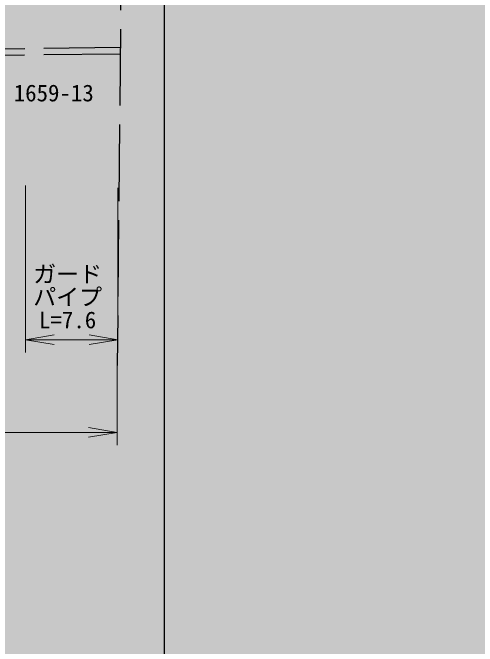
# Model space of a CAD drawing. Units: millimetres, scale not verified. Extents: x -55602354 to 84056675, y -218924267 to 380000.
# Drawn here: x 567076 to 603555, y 218052 to 267833 of the extents above; entities that cross this region are included whole.
import ezdxf
from ezdxf.enums import TextEntityAlignment as Align

# ---------------------------------------------------------------- set-up
doc = ezdxf.new("R2010")
doc.units = ezdxf.units.MM
doc.header["$LTSCALE"] = 1000
doc.linetypes.add('DASHED', pattern=[7.5, 6, -1.5])
for name, color, linetype, lineweight in [('M-BGD', 7, 'Continuous', 25), ('M-STR-HTXT', 7, 'Continuous', 13), ('M-STR-STRC', 7, 'Continuous', 25), ('M-TTL-BAND', 7, 'Continuous', 25)]:
    doc.layers.add(name, color=color, linetype=linetype, lineweight=lineweight)
doc.layers.add('M-BMK-HTXT', color=7, linetype='Continuous')
doc.styles.add('ＭＳ ゴシック', font='')
doc.styles.get('ＭＳ ゴシック').set_extended_font_data('MS Gothic')

# ---------------------------------------------------------------- blocks, each defined once
blk = doc.blocks.new('open_arrow')
at = {"color": 0, "linetype": 'Continuous', "lineweight": -2}
blk.add_lwpolyline([(7.5, 1.25), (0, 0), (7.5, -1.25)], dxfattribs=at)

msp = doc.modelspace()

# ---------------------------------------------------------------- hatches: boundary and pattern name
at = {"layer": 'M-STR-STRC'}
msp.add_hatch(color=256, dxfattribs=at).paths.add_polyline_path([(-55594916, -215317041, 1), (-55594610, -215317070, 1), (-55594305, -215317098, 1), (-55580797, -215307366, 0.41421), (-55580889, -215307431, 0.41421), (-55580745, -215307064, 0.41421), (-55580837, -215307129, 0.41421), (-55580692, -215306761, 0.41421), (-55580785, -215306827, 0.41421), (-55566345, -215305448, 1), (-55566384, -215305752, 1), (-55566423, -215306056, 1), (-55597548, -215332337, 0.41421), (-55597635, -215332409, 0.41421), (-55597517, -215332032, 0.41421), (-55597604, -215332103, 0.41421), (-55597486, -215331727, 0.41421), (-55597573, -215331798, 0.41421), (-55585677, -215342470, 0.41421), (-55585743, -215342562, 0.41421), (-55585726, -215342167, 0.41421), (-55585792, -215342259, 0.41421), (-55585774, -215341865, 0.41421), (-55585841, -215341956, 0.41421), (-55571762, -215344566, 1), (-55571732, -215344261, 1), (-55571703, -215343956, 1), (-55559075, -215335789, 1), (-55559380, -215335758, 1), (-55559685, -215335727, 1), (-55555688, -215322973, 1), (-55555727, -215323277, 1), (-55555767, -215323581, 1), (-55393271, -215354691, 1), (-55393233, -215354387, 1), (-55393196, -215354083, 1), (-55410449, -215351682, 1), (-55410411, -215351378, 1), (-55410374, -215351073, 1), (-55407336, -215338454, 1), (-55407557, -215338427, 1), (-55407777, -215338399, 1), (-55271677, -215370690, 1), (-55271982, -215370659, 1), (-55272287, -215370628, 1), (-55266346, -215358322, 1), (-55266377, -215358627, 1), (-55266407, -215358932, 1), (-55289179, -215367259, 1), (-55289140, -215366955, 1), (-55289100, -215366651, 1), (571140, 349427, -0.39598), (571140, 349427), (571140, 348155), (571851, 348154), (573112, 350484, 0.38568), (573112, 350484)])

# ---------------------------------------------------------------- linework, layer by layer
at = {"layer": 'M-BGD', "linetype": 'DASHED'}
for p, q in [((575601, 274034), (575289, 240106)), ((575519, 265084), (551018, 264797)), ((575514, 264584), (551092, 264298))]:
    msp.add_line(p, q, dxfattribs=at)
at = {"layer": 'M-STR-HTXT'}
for p, q in [((568086, 254265), (568086, 241140)), ((575335, 254081), (575335, 241140)), ((568086, 242140), (575335, 242140)), ((575289, 240106), (575289, 233859)), ((533037, 234859), (575289, 234859))]:
    msp.add_line(p, q, dxfattribs=at)
at = {"layer": 'M-TTL-BAND'}
msp.add_line((579000, 20000), (579000, 370000), dxfattribs=at)

# ---------------------------------------------------------------- block references
at = {"layer": 'M-STR-HTXT', "xscale": 300, "yscale": 300}
msp.add_blockref('open_arrow', (568086, 242140), dxfattribs=at)
at = {"layer": 'M-STR-HTXT', "xscale": 300, "yscale": 300, "rotation": 180}
for p in [(575335, 242140), (575289, 234859)]:
    msp.add_blockref('open_arrow', p, dxfattribs=at)

# ---------------------------------------------------------------- texts
at = {"layer": 'M-BMK-HTXT', "style": 'ＭＳ ゴシック'}
msp.add_text('1659-13', height=1320, dxfattribs=at).set_placement((567158, 260469), align=Align.BOTTOM_LEFT)
at = {"layer": 'M-STR-HTXT', "style": 'ＭＳ ゴシック'}
for s, p in [('ガード', (571390, 246240)), ('パイプ', (571390, 244440)), ('L=7.6', (571390, 242640))]:
    msp.add_text(s, height=1320, dxfattribs=at).set_placement(p, align=Align.BOTTOM_CENTER)

doc.saveas('drawing.dxf')
